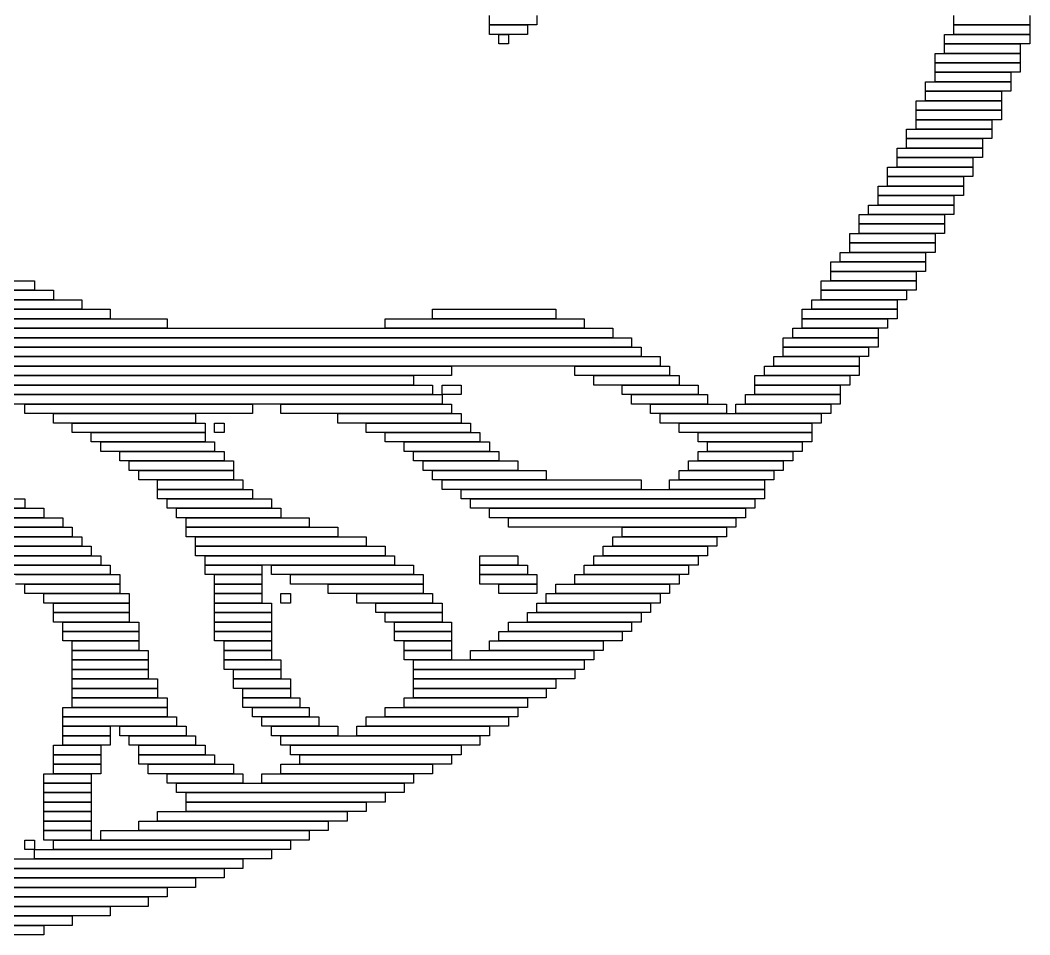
# Model space of a CAD drawing. Extents: x 365 to 658, y 364 to 660.
# Drawn here: x 543.5 to 650, y 367 to 463.5 of the extents above; entities that cross this region are included whole.
import ezdxf

# ---------------------------------------------------------------- set-up
doc = ezdxf.new("R2010")
doc.units = 0

msp = doc.modelspace()

# ---------------------------------------------------------------- linework, layer by layer
for p, q in [((593, 463), (593, 464)), ((598, 464), (598, 463)), ((642, 463), (642, 464)), ((650, 464), (650, 463)), ((598, 463), (593, 463)), ((593, 463), (597, 463)), ((593, 462), (593, 463)), ((597, 463), (597, 462)), ((650, 463), (642, 463)), ((642, 463), (650, 463)), ((642, 462), (642, 463)), ((650, 463), (650, 462)), ((597, 462), (593, 462)), ((594, 462), (595, 462)), ((594, 461), (594, 462)), ((595, 462), (595, 461)), ((641, 462), (650, 462)), ((641, 461), (641, 462)), ((650, 462), (642, 462)), ((650, 462), (650, 461)), ((595, 461), (594, 461)), ((650, 461), (641, 461)), ((641, 461), (649, 461)), ((641, 460), (641, 461)), ((649, 461), (649, 460)), ((640, 460), (649, 460)), ((640, 459), (640, 460)), ((649, 460), (641, 460)), ((649, 460), (649, 459)), ((649, 459), (640, 459)), ((640, 459), (649, 459)), ((640, 458), (640, 459)), ((649, 458), (640, 458)), ((640, 458), (648, 458)), ((640, 457), (640, 458)), ((648, 458), (648, 457)), ((649, 459), (649, 458)), ((639, 457), (648, 457)), ((639, 456), (639, 457)), ((648, 457), (640, 457)), ((648, 457), (648, 456)), ((648, 456), (639, 456)), ((639, 456), (647, 456)), ((639, 455), (639, 456)), ((647, 456), (647, 455)), ((638, 455), (647, 455)), ((638, 454), (638, 455)), ((647, 455), (639, 455)), ((647, 455), (647, 454)), ((647, 454), (638, 454)), ((638, 454), (647, 454)), ((638, 453), (638, 454)), ((647, 454), (647, 453)), ((647, 453), (638, 453)), ((638, 453), (646, 453)), ((638, 452), (638, 453)), ((646, 453), (646, 452)), ((637, 452), (646, 452)), ((637, 451), (637, 452)), ((646, 452), (638, 452)), ((646, 452), (646, 451)), ((646, 451), (637, 451)), ((637, 451), (645, 451)), ((637, 450), (637, 451)), ((645, 451), (645, 450)), ((636, 450), (645, 450)), ((636, 449), (636, 450)), ((645, 450), (637, 450)), ((645, 450), (645, 449)), ((645, 449), (636, 449)), ((636, 449), (644, 449)), ((636, 448), (636, 449)), ((644, 449), (644, 448)), ((635, 448), (644, 448)), ((635, 447), (635, 448)), ((644, 448), (636, 448)), ((644, 448), (644, 447)), ((644, 447), (635, 447)), ((635, 447), (643, 447)), ((635, 446), (635, 447)), ((643, 447), (643, 446)), ((634, 446), (643, 446)), ((634, 445), (634, 446)), ((643, 446), (635, 446)), ((643, 446), (643, 445)), ((643, 445), (634, 445)), ((634, 445), (642, 445)), ((634, 444), (634, 445)), ((642, 445), (642, 444)), ((633, 444), (642, 444)), ((633, 443), (633, 444)), ((642, 444), (634, 444)), ((642, 444), (642, 443)), ((632, 443), (641, 443)), ((632, 442), (632, 443)), ((641, 442), (632, 442)), ((632, 442), (641, 442)), ((632, 441), (632, 442)), ((642, 443), (633, 443)), ((641, 443), (641, 442)), ((641, 442), (641, 441)), ((631, 441), (640, 441)), ((631, 440), (631, 441)), ((641, 441), (632, 441)), ((640, 441), (640, 440)), ((640, 440), (631, 440)), ((631, 440), (640, 440)), ((631, 439), (631, 440)), ((640, 440), (640, 439)), ((630, 439), (639, 439)), ((630, 438), (630, 439)), ((640, 439), (631, 439)), ((639, 439), (639, 438)), ((629, 438), (639, 438)), ((629, 437), (629, 438)), ((639, 438), (630, 438)), ((639, 438), (639, 437)), ((639, 437), (629, 437)), ((629, 437), (638, 437)), ((629, 436), (629, 437)), ((638, 437), (638, 436)), ((474, 436), (545, 436)), ((545, 436), (545, 435)), ((628, 436), (638, 436)), ((628, 435), (628, 436)), ((638, 436), (629, 436)), ((638, 436), (638, 435)), ((472, 435), (547, 435)), ((545, 435), (474, 435)), ((547, 435), (547, 434)), ((638, 435), (628, 435)), ((628, 435), (637, 435)), ((628, 434), (628, 435)), ((637, 435), (637, 434)), ((470, 434), (550, 434)), ((547, 434), (472, 434)), ((550, 434), (550, 433)), ((627, 434), (636, 434)), ((627, 433), (627, 434)), ((637, 434), (628, 434)), ((636, 434), (636, 433)), ((467, 433), (553, 433)), ((550, 433), (470, 433)), ((553, 433), (553, 432)), ((587, 433), (600, 433)), ((587, 432), (587, 433)), ((600, 433), (600, 432)), ((626, 433), (636, 433)), ((626, 432), (626, 433)), ((636, 433), (627, 433)), ((636, 433), (636, 432)), ((553, 432), (467, 432)), ((493, 432), (559, 432)), ((559, 432), (559, 431)), ((582, 432), (603, 432)), ((582, 431), (582, 432)), ((600, 432), (587, 432)), ((603, 432), (603, 431)), ((636, 432), (626, 432)), ((626, 432), (635, 432)), ((626, 431), (626, 432)), ((635, 432), (635, 431)), ((559, 431), (493, 431)), ((493, 431), (606, 431)), ((603, 431), (582, 431)), ((606, 431), (606, 430)), ((625, 431), (634, 431)), ((625, 430), (625, 431)), ((635, 431), (626, 431)), ((634, 431), (634, 430)), ((492, 430), (608, 430)), ((606, 430), (493, 430)), ((608, 430), (608, 429)), ((624, 430), (634, 430)), ((624, 429), (624, 430)), ((634, 430), (625, 430)), ((634, 430), (634, 429)), ((608, 429), (492, 429)), ((507, 429), (609, 429)), ((609, 429), (609, 428)), ((634, 429), (624, 429)), ((624, 429), (633, 429)), ((624, 428), (624, 429)), ((633, 429), (633, 428)), ((609, 428), (507, 428)), ((520, 428), (611, 428)), ((611, 428), (611, 427)), ((623, 428), (632, 428)), ((623, 427), (623, 428)), ((633, 428), (624, 428)), ((632, 428), (632, 427)), ((611, 427), (520, 427)), ((534, 427), (589, 427)), ((589, 426), (534, 426)), ((536, 426), (585, 426)), ((585, 426), (585, 425)), ((589, 427), (589, 426)), ((602, 427), (612, 427)), ((602, 426), (602, 427)), ((612, 426), (602, 426)), ((604, 426), (613, 426)), ((604, 425), (604, 426)), ((612, 427), (612, 426)), ((613, 426), (613, 425)), ((621, 426), (631, 426)), ((621, 425), (621, 426)), ((622, 427), (632, 427)), ((622, 426), (622, 427)), ((632, 426), (622, 426)), ((632, 427), (623, 427)), ((631, 426), (631, 425)), ((632, 427), (632, 426)), ((585, 425), (536, 425)), ((538, 425), (587, 425)), ((587, 425), (587, 424)), ((588, 425), (590, 425)), ((588, 424), (588, 425)), ((590, 425), (590, 424)), ((613, 425), (604, 425)), ((607, 425), (615, 425)), ((607, 424), (607, 425)), ((615, 425), (615, 424)), ((631, 425), (621, 425)), ((621, 425), (630, 425)), ((621, 424), (621, 425)), ((630, 425), (630, 424)), ((587, 424), (538, 424)), ((541, 424), (588, 424)), ((590, 424), (588, 424)), ((588, 424), (588, 423)), ((615, 424), (607, 424)), ((608, 424), (616, 424)), ((608, 423), (608, 424)), ((616, 424), (616, 423)), ((620, 424), (630, 424)), ((620, 423), (620, 424)), ((630, 424), (621, 424)), ((630, 424), (630, 423)), ((588, 423), (541, 423)), ((544, 423), (568, 423)), ((544, 422), (544, 423)), ((568, 423), (568, 422)), ((571, 423), (589, 423)), ((571, 422), (571, 423)), ((589, 423), (589, 422)), ((616, 423), (608, 423)), ((610, 423), (618, 423)), ((610, 422), (610, 423)), ((618, 423), (618, 422)), ((619, 423), (629, 423)), ((619, 422), (619, 423)), ((630, 423), (620, 423)), ((629, 423), (629, 422)), ((568, 422), (544, 422)), ((547, 422), (562, 422)), ((547, 421), (547, 422)), ((562, 422), (562, 421)), ((589, 422), (571, 422)), ((577, 422), (590, 422)), ((577, 421), (577, 422)), ((590, 422), (590, 421)), ((618, 422), (610, 422)), ((611, 422), (628, 422)), ((611, 421), (611, 422)), ((629, 422), (619, 422)), ((628, 422), (628, 421)), ((562, 421), (547, 421)), ((549, 421), (563, 421)), ((549, 420), (549, 421)), ((563, 421), (563, 420)), ((564, 421), (565, 421)), ((564, 420), (564, 421)), ((565, 421), (565, 420)), ((590, 421), (577, 421)), ((580, 421), (591, 421)), ((580, 420), (580, 421)), ((591, 421), (591, 420)), ((628, 421), (611, 421)), ((613, 421), (627, 421)), ((613, 420), (613, 421)), ((627, 421), (627, 420)), ((563, 420), (549, 420)), ((551, 420), (563, 420)), ((551, 419), (551, 420)), ((563, 420), (563, 419)), ((565, 420), (564, 420)), ((591, 420), (580, 420)), ((582, 420), (592, 420)), ((582, 419), (582, 420)), ((592, 420), (592, 419)), ((627, 420), (613, 420)), ((615, 420), (627, 420)), ((615, 419), (615, 420)), ((627, 420), (627, 419)), ((563, 419), (551, 419)), ((552, 419), (564, 419)), ((552, 418), (552, 419)), ((564, 419), (564, 418)), ((592, 419), (582, 419)), ((584, 419), (593, 419)), ((584, 418), (584, 419)), ((593, 419), (593, 418)), ((627, 419), (615, 419)), ((616, 419), (626, 419)), ((616, 418), (616, 419)), ((626, 419), (626, 418)), ((564, 418), (552, 418)), ((554, 418), (565, 418)), ((554, 417), (554, 418)), ((565, 418), (565, 417)), ((593, 418), (584, 418)), ((585, 418), (594, 418)), ((585, 417), (585, 418)), ((594, 418), (594, 417)), ((615, 418), (625, 418)), ((615, 417), (615, 418)), ((626, 418), (616, 418)), ((625, 418), (625, 417)), ((565, 417), (554, 417)), ((555, 417), (566, 417)), ((555, 416), (555, 417)), ((566, 417), (566, 416)), ((594, 417), (585, 417)), ((586, 417), (596, 417)), ((586, 416), (586, 417)), ((596, 417), (596, 416)), ((614, 417), (624, 417)), ((614, 416), (614, 417)), ((625, 417), (615, 417)), ((624, 417), (624, 416)), ((566, 416), (555, 416)), ((556, 416), (566, 416)), ((556, 415), (556, 416)), ((566, 416), (566, 415)), ((596, 416), (586, 416)), ((587, 416), (599, 416)), ((587, 415), (587, 416)), ((599, 416), (599, 415)), ((613, 416), (623, 416)), ((613, 415), (613, 416)), ((624, 416), (614, 416)), ((623, 416), (623, 415)), ((566, 415), (556, 415)), ((558, 415), (567, 415)), ((558, 414), (558, 415)), ((567, 415), (567, 414)), ((599, 415), (587, 415)), ((588, 415), (609, 415)), ((588, 414), (588, 415)), ((609, 415), (609, 414)), ((612, 415), (622, 415)), ((612, 414), (612, 415)), ((623, 415), (613, 415)), ((622, 415), (622, 414)), ((567, 414), (558, 414)), ((558, 414), (568, 414)), ((558, 413), (558, 414)), ((568, 414), (568, 413)), ((609, 414), (588, 414)), ((590, 414), (622, 414)), ((590, 413), (590, 414)), ((622, 414), (612, 414)), ((622, 414), (622, 413)), ((528, 413), (544, 413)), ((544, 413), (544, 412)), ((568, 413), (558, 413)), ((559, 413), (570, 413)), ((559, 412), (559, 413)), ((570, 413), (570, 412)), ((622, 413), (590, 413)), ((591, 413), (621, 413)), ((591, 412), (591, 413)), ((621, 413), (621, 412)), ((544, 412), (528, 412)), ((528, 412), (546, 412)), ((546, 412), (546, 411)), ((570, 412), (559, 412)), ((560, 412), (571, 412)), ((560, 411), (560, 412)), ((571, 412), (571, 411)), ((621, 412), (591, 412)), ((593, 412), (620, 412)), ((593, 411), (593, 412)), ((620, 412), (620, 411)), ((546, 411), (528, 411)), ((528, 411), (548, 411)), ((548, 411), (548, 410)), ((571, 411), (560, 411)), ((561, 411), (574, 411)), ((561, 410), (561, 411)), ((574, 411), (574, 410)), ((620, 411), (593, 411)), ((595, 411), (619, 411)), ((595, 410), (595, 411)), ((619, 411), (619, 410)), ((548, 410), (528, 410)), ((528, 410), (549, 410)), ((549, 409), (528, 409)), ((536, 409), (550, 409)), ((549, 410), (549, 409)), ((550, 409), (550, 408)), ((574, 410), (561, 410)), ((561, 410), (577, 410)), ((561, 409), (561, 410)), ((577, 409), (561, 409)), ((562, 409), (580, 409)), ((562, 408), (562, 409)), ((577, 410), (577, 409)), ((580, 409), (580, 408)), ((619, 410), (595, 410)), ((606, 409), (617, 409)), ((606, 408), (606, 409)), ((607, 410), (618, 410)), ((607, 409), (607, 410)), ((618, 409), (607, 409)), ((617, 409), (617, 408)), ((618, 410), (618, 409)), ((550, 408), (536, 408)), ((537, 408), (551, 408)), ((551, 408), (551, 407)), ((580, 408), (562, 408)), ((562, 408), (582, 408)), ((562, 407), (562, 408)), ((582, 408), (582, 407)), ((605, 408), (616, 408)), ((605, 407), (605, 408)), ((617, 408), (606, 408)), ((616, 408), (616, 407)), ((551, 407), (537, 407)), ((539, 407), (552, 407)), ((552, 407), (552, 406)), ((582, 407), (562, 407)), ((563, 407), (583, 407)), ((563, 406), (563, 407)), ((583, 407), (583, 406)), ((592, 407), (596, 407)), ((592, 406), (592, 407)), ((596, 407), (596, 406)), ((604, 407), (615, 407)), ((604, 406), (604, 407)), ((616, 407), (605, 407)), ((615, 407), (615, 406)), ((552, 406), (539, 406)), ((541, 406), (553, 406)), ((553, 406), (553, 405)), ((583, 406), (563, 406)), ((563, 406), (569, 406)), ((563, 405), (563, 406)), ((569, 406), (569, 405)), ((570, 406), (585, 406)), ((570, 405), (570, 406)), ((585, 406), (585, 405)), ((596, 406), (592, 406)), ((592, 406), (597, 406)), ((592, 405), (592, 406)), ((597, 406), (597, 405)), ((603, 406), (614, 406)), ((603, 405), (603, 406)), ((615, 406), (604, 406)), ((614, 406), (614, 405)), ((553, 405), (541, 405)), ((543, 405), (554, 405)), ((554, 405), (554, 404)), ((569, 405), (563, 405)), ((564, 405), (569, 405)), ((564, 404), (564, 405)), ((569, 405), (569, 404)), ((585, 405), (570, 405)), ((572, 405), (586, 405)), ((572, 404), (572, 405)), ((586, 405), (586, 404)), ((597, 405), (592, 405)), ((592, 405), (598, 405)), ((592, 404), (592, 405)), ((598, 405), (598, 404)), ((602, 405), (613, 405)), ((602, 404), (602, 405)), ((614, 405), (603, 405)), ((613, 405), (613, 404)), ((554, 404), (543, 404)), ((544, 404), (554, 404)), ((544, 403), (544, 404)), ((554, 404), (554, 403)), ((569, 404), (564, 404)), ((564, 404), (569, 404)), ((564, 403), (564, 404)), ((569, 404), (569, 403)), ((586, 404), (572, 404)), ((576, 404), (586, 404)), ((576, 403), (576, 404)), ((586, 404), (586, 403)), ((598, 404), (592, 404)), ((594, 404), (598, 404)), ((594, 403), (594, 404)), ((598, 404), (598, 403)), ((600, 404), (612, 404)), ((600, 403), (600, 404)), ((613, 404), (602, 404)), ((612, 404), (612, 403)), ((554, 403), (544, 403)), ((546, 403), (555, 403)), ((546, 402), (546, 403)), ((555, 403), (555, 402)), ((569, 403), (564, 403)), ((564, 403), (569, 403)), ((564, 402), (564, 403)), ((569, 403), (569, 402)), ((571, 403), (572, 403)), ((571, 402), (571, 403)), ((572, 403), (572, 402)), ((586, 403), (576, 403)), ((579, 403), (587, 403)), ((579, 402), (579, 403)), ((587, 403), (587, 402)), ((598, 403), (594, 403)), ((599, 403), (611, 403)), ((599, 402), (599, 403)), ((612, 403), (600, 403)), ((611, 403), (611, 402)), ((555, 402), (546, 402)), ((547, 402), (555, 402)), ((547, 401), (547, 402)), ((555, 402), (555, 401)), ((569, 402), (564, 402)), ((564, 402), (570, 402)), ((564, 401), (564, 402)), ((570, 402), (570, 401)), ((572, 402), (571, 402)), ((587, 402), (579, 402)), ((581, 402), (588, 402)), ((581, 401), (581, 402)), ((588, 402), (588, 401)), ((598, 402), (610, 402)), ((598, 401), (598, 402)), ((611, 402), (599, 402)), ((610, 402), (610, 401)), ((555, 401), (547, 401)), ((547, 401), (555, 401)), ((547, 400), (547, 401)), ((555, 401), (555, 400)), ((570, 401), (564, 401)), ((564, 401), (570, 401)), ((564, 400), (564, 401)), ((570, 401), (570, 400)), ((588, 401), (581, 401)), ((582, 401), (588, 401)), ((582, 400), (582, 401)), ((588, 401), (588, 400)), ((597, 401), (609, 401)), ((597, 400), (597, 401)), ((610, 401), (598, 401)), ((609, 401), (609, 400)), ((555, 400), (547, 400)), ((548, 400), (556, 400)), ((548, 399), (548, 400)), ((556, 400), (556, 399)), ((570, 400), (564, 400)), ((564, 400), (570, 400)), ((564, 399), (564, 400)), ((570, 400), (570, 399)), ((588, 400), (582, 400)), ((583, 400), (589, 400)), ((583, 399), (583, 400)), ((589, 400), (589, 399)), ((595, 400), (608, 400)), ((595, 399), (595, 400)), ((609, 400), (597, 400)), ((608, 400), (608, 399)), ((556, 399), (548, 399)), ((548, 399), (556, 399)), ((548, 398), (548, 399)), ((556, 399), (556, 398)), ((570, 399), (564, 399)), ((564, 399), (570, 399)), ((564, 398), (564, 399)), ((570, 399), (570, 398)), ((589, 399), (583, 399)), ((583, 399), (589, 399)), ((583, 398), (583, 399)), ((589, 399), (589, 398)), ((594, 399), (607, 399)), ((594, 398), (594, 399)), ((608, 399), (595, 399)), ((607, 399), (607, 398)), ((556, 398), (548, 398)), ((549, 398), (556, 398)), ((549, 397), (549, 398)), ((556, 398), (556, 397)), ((570, 398), (564, 398)), ((565, 398), (570, 398)), ((565, 397), (565, 398)), ((570, 398), (570, 397)), ((589, 398), (583, 398)), ((584, 398), (589, 398)), ((584, 397), (584, 398)), ((589, 398), (589, 397)), ((593, 398), (605, 398)), ((593, 397), (593, 398)), ((607, 398), (594, 398)), ((605, 398), (605, 397)), ((556, 397), (549, 397)), ((549, 397), (557, 397)), ((549, 396), (549, 397)), ((557, 397), (557, 396)), ((570, 397), (565, 397)), ((565, 397), (570, 397)), ((565, 396), (565, 397)), ((570, 397), (570, 396)), ((589, 397), (584, 397)), ((584, 397), (589, 397)), ((584, 396), (584, 397)), ((589, 397), (589, 396)), ((591, 397), (604, 397)), ((591, 396), (591, 397)), ((605, 397), (593, 397)), ((604, 397), (604, 396)), ((557, 396), (549, 396)), ((549, 396), (557, 396)), ((549, 395), (549, 396)), ((557, 396), (557, 395)), ((570, 396), (565, 396)), ((565, 396), (571, 396)), ((565, 395), (565, 396)), ((571, 396), (571, 395)), ((589, 396), (584, 396)), ((585, 396), (603, 396)), ((585, 395), (585, 396)), ((604, 396), (591, 396)), ((603, 396), (603, 395)), ((557, 395), (549, 395)), ((549, 395), (557, 395)), ((549, 394), (549, 395)), ((557, 395), (557, 394)), ((571, 395), (565, 395)), ((566, 395), (571, 395)), ((566, 394), (566, 395)), ((571, 395), (571, 394)), ((603, 395), (585, 395)), ((585, 395), (602, 395)), ((585, 394), (585, 395)), ((602, 395), (602, 394)), ((557, 394), (549, 394)), ((549, 394), (558, 394)), ((549, 393), (549, 394)), ((558, 393), (549, 393)), ((549, 393), (558, 393)), ((549, 392), (549, 393)), ((558, 394), (558, 393)), ((558, 393), (558, 392)), ((571, 394), (566, 394)), ((566, 394), (572, 394)), ((566, 393), (566, 394)), ((572, 393), (566, 393)), ((567, 393), (572, 393)), ((567, 392), (567, 393)), ((572, 394), (572, 393)), ((572, 393), (572, 392)), ((602, 394), (585, 394)), ((585, 394), (600, 394)), ((585, 393), (585, 394)), ((600, 393), (585, 393)), ((585, 393), (599, 393)), ((585, 392), (585, 393)), ((599, 393), (599, 392)), ((600, 394), (600, 393)), ((558, 392), (549, 392)), ((549, 392), (559, 392)), ((549, 391), (549, 392)), ((559, 392), (559, 391)), ((572, 392), (567, 392)), ((567, 392), (573, 392)), ((567, 391), (567, 392)), ((573, 392), (573, 391)), ((584, 392), (597, 392)), ((584, 391), (584, 392)), ((599, 392), (585, 392)), ((597, 392), (597, 391)), ((548, 391), (559, 391)), ((548, 390), (548, 391)), ((559, 391), (549, 391)), ((559, 391), (559, 390)), ((573, 391), (567, 391)), ((568, 391), (574, 391)), ((568, 390), (568, 391)), ((574, 391), (574, 390)), ((582, 391), (596, 391)), ((582, 390), (582, 391)), ((597, 391), (584, 391)), ((596, 391), (596, 390)), ((559, 390), (548, 390)), ((548, 390), (560, 390)), ((548, 389), (548, 390)), ((560, 390), (560, 389)), ((574, 390), (568, 390)), ((569, 390), (575, 390)), ((569, 389), (569, 390)), ((575, 390), (575, 389)), ((580, 390), (595, 390)), ((580, 389), (580, 390)), ((596, 390), (582, 390)), ((595, 390), (595, 389)), ((560, 389), (548, 389)), ((548, 389), (553, 389)), ((548, 388), (548, 389)), ((553, 389), (553, 388)), ((554, 389), (561, 389)), ((554, 388), (554, 389)), ((561, 389), (561, 388)), ((575, 389), (569, 389)), ((570, 389), (577, 389)), ((570, 388), (570, 389)), ((577, 389), (577, 388)), ((579, 389), (593, 389)), ((579, 388), (579, 389)), ((595, 389), (580, 389)), ((593, 389), (593, 388)), ((553, 388), (548, 388)), ((548, 388), (553, 388)), ((548, 387), (548, 388)), ((553, 388), (553, 387)), ((561, 388), (554, 388)), ((555, 388), (562, 388)), ((555, 387), (555, 388)), ((562, 388), (562, 387)), ((577, 388), (570, 388)), ((571, 388), (592, 388)), ((571, 387), (571, 388)), ((593, 388), (579, 388)), ((592, 388), (592, 387)), ((547, 387), (552, 387)), ((547, 386), (547, 387)), ((553, 387), (548, 387)), ((552, 387), (552, 386)), ((562, 387), (555, 387)), ((556, 387), (563, 387)), ((556, 386), (556, 387)), ((563, 387), (563, 386)), ((592, 387), (571, 387)), ((572, 387), (590, 387)), ((572, 386), (572, 387)), ((590, 387), (590, 386)), ((552, 386), (547, 386)), ((547, 386), (552, 386)), ((547, 385), (547, 386)), ((552, 386), (552, 385)), ((563, 386), (556, 386)), ((556, 386), (564, 386)), ((556, 385), (556, 386)), ((564, 386), (564, 385)), ((590, 386), (572, 386)), ((573, 386), (589, 386)), ((573, 385), (573, 386)), ((589, 386), (589, 385)), ((552, 385), (547, 385)), ((547, 385), (552, 385)), ((547, 384), (547, 385)), ((552, 385), (552, 384)), ((564, 385), (556, 385)), ((557, 385), (566, 385)), ((557, 384), (557, 385)), ((566, 385), (566, 384)), ((571, 385), (587, 385)), ((571, 384), (571, 385)), ((589, 385), (573, 385)), ((587, 385), (587, 384)), ((546, 384), (551, 384)), ((546, 383), (546, 384)), ((552, 384), (547, 384)), ((551, 384), (551, 383)), ((566, 384), (557, 384)), ((559, 384), (567, 384)), ((559, 383), (559, 384)), ((567, 384), (567, 383)), ((569, 384), (585, 384)), ((569, 383), (569, 384)), ((587, 384), (571, 384)), ((585, 384), (585, 383)), ((551, 383), (546, 383)), ((546, 383), (551, 383)), ((546, 382), (546, 383)), ((551, 383), (551, 382)), ((567, 383), (559, 383)), ((560, 383), (584, 383)), ((560, 382), (560, 383)), ((585, 383), (569, 383)), ((584, 383), (584, 382)), ((551, 382), (546, 382)), ((546, 382), (551, 382)), ((546, 381), (546, 382)), ((551, 382), (551, 381)), ((584, 382), (560, 382)), ((561, 382), (582, 382)), ((561, 381), (561, 382)), ((582, 382), (582, 381)), ((551, 381), (546, 381)), ((546, 381), (551, 381)), ((546, 380), (546, 381)), ((551, 381), (551, 380)), ((582, 381), (561, 381)), ((561, 381), (580, 381)), ((561, 380), (561, 381)), ((580, 381), (580, 380)), ((551, 380), (546, 380)), ((546, 380), (551, 380)), ((546, 379), (546, 380)), ((551, 380), (551, 379)), ((558, 380), (578, 380)), ((558, 379), (558, 380)), ((580, 380), (561, 380)), ((578, 380), (578, 379)), ((551, 379), (546, 379)), ((546, 379), (551, 379)), ((546, 378), (546, 379)), ((551, 379), (551, 378)), ((556, 379), (576, 379)), ((556, 378), (556, 379)), ((578, 379), (558, 379)), ((576, 379), (576, 378)), ((551, 378), (546, 378)), ((546, 378), (551, 378)), ((546, 377), (546, 378)), ((551, 378), (551, 377)), ((552, 378), (574, 378)), ((552, 377), (552, 378)), ((576, 378), (556, 378)), ((574, 378), (574, 377)), ((544, 377), (545, 377)), ((544, 376), (544, 377)), ((545, 376), (544, 376)), ((545, 377), (545, 376)), ((545, 376), (570, 376)), ((545, 375), (545, 376)), ((551, 377), (546, 377)), ((547, 377), (572, 377)), ((547, 376), (547, 377)), ((572, 376), (547, 376)), ((574, 377), (552, 377)), ((570, 376), (570, 375)), ((572, 377), (572, 376)), ((541, 375), (567, 375)), ((570, 375), (545, 375)), ((567, 375), (567, 374)), ((536, 374), (565, 374)), ((567, 374), (541, 374)), ((565, 374), (565, 373)), ((529, 373), (562, 373)), ((565, 373), (536, 373)), ((562, 373), (562, 372)), ((466, 372), (559, 372)), ((562, 372), (529, 372)), ((559, 372), (559, 371)), ((559, 371), (466, 371)), ((469, 371), (557, 371)), ((557, 371), (557, 370)), ((557, 370), (469, 370)), ((472, 370), (553, 370)), ((553, 370), (553, 369)), ((553, 369), (472, 369)), ((476, 369), (549, 369)), ((549, 369), (549, 368)), ((549, 368), (476, 368)), ((480, 368), (546, 368)), ((546, 368), (546, 367)), ((546, 367), (480, 367))]:
    msp.add_line(p, q)

doc.saveas('drawing.dxf')
